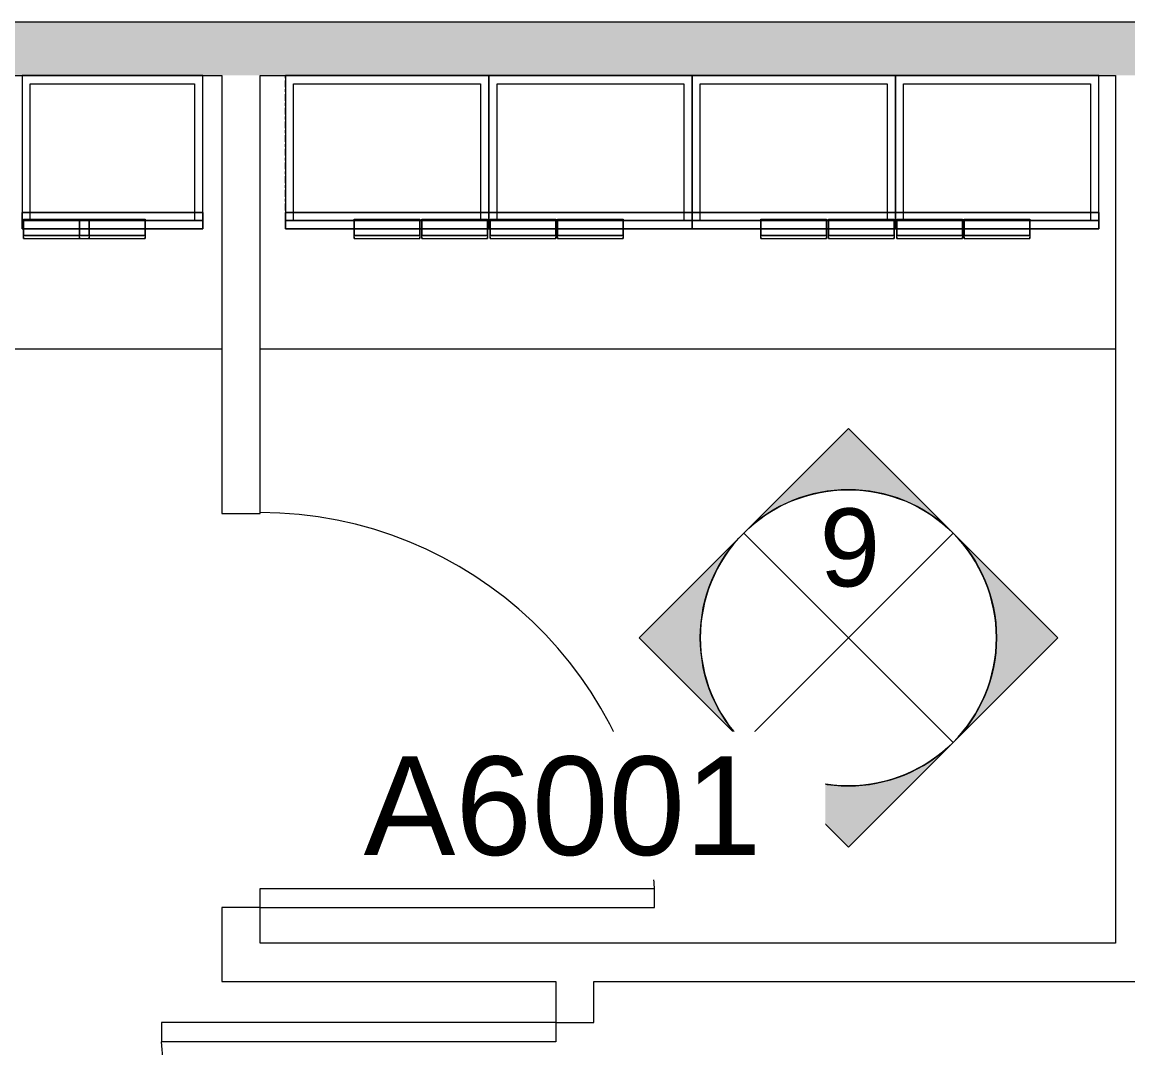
# Model space of a CAD drawing. Header units: inches. Extents: x 41 to 2552, y -541 to 533.
# Drawn here: x 1494.3 to 1595.3, y -209.6 to -115.9 of the extents above; entities that cross this region are included whole.
import ezdxf

# ---------------------------------------------------------------- set-up
doc = ezdxf.new("R2010")
doc.units = ezdxf.units.IN
doc.header["$MEASUREMENT"] = 0
doc.linetypes.add('Center', pattern=[1.25, 0.25, -0.1875, 0.625, -0.1875])
doc.linetypes.add('Dash', pattern=[0.25, 0.125, -0.125])
for name, color, linetype, lineweight in [('A-DOOR', 31, 'Continuous', 9), ('A-WALL-PATT', 111, 'Continuous', 13), ('G-ANNO-SYMB', 111, 'Continuous', 9), ('I-WALL', 2, 'Continuous', 13), ('Q-CASE', 31, 'Continuous', 9), ('Q-CASE-HDLN', 31, 'Continuous', 9)]:
    doc.layers.add(name, color=color, linetype=linetype, lineweight=lineweight)
doc.styles.add('Arial_1', font='arial.ttf', dxfattribs={"height": 9})
doc.styles.add('Arial_2', font='arial.ttf', dxfattribs={"height": 7.125})

# ---------------------------------------------------------------- blocks, each defined once
blk = doc.blocks.new('Counter Top _No Backsplash_ - Standard Counter Top-1781247-New Construction - Partition Plan')
at = {"layer": 'Q-CASE', "lineweight": 13}
blk.add_line((-47.26, 25), (120.99, 25), dxfattribs=at)
blk = doc.blocks.new('Single-Flush - 36_ x 96_-1570144-New Construction - Partition Plan')
at = {"layer": 'A-DOOR', "color": 250, "lineweight": 20}
for p, q in [((16.25, 1.75), (16.25, 37.77)), ((18, 37.77), (16.25, 37.77)), ((18, 1.75), (18, 37.77)), ((18, 1.75), (16.25, 1.75))]:
    blk.add_line(p, q, dxfattribs=at)
at = {"layer": 'A-DOOR'}
blk.add_arc((18, 1.75), 36.07, 92.7812, 180, dxfattribs=at)
blk = doc.blocks.new('Counter Top _No Backsplash_ - Standard Counter Top-1780758-New Construction - Partition Plan')
at = {"layer": 'Q-CASE', "lineweight": 13}
blk.add_line((-47.26, 25), (30.86, 25), dxfattribs=at)
blk = doc.blocks.new('MLWK_Upper Cabinet-Single Door - 36_H x 14_D 2-V11-New Construction - Partition Plan')
at = {"layer": 'Q-CASE', "linetype": 'Center'}
for p, q in [((-8.25, -3.19), (-8.25, -17.19)), ((8.25, -17.19), (8.25, -3.19)), ((-8.25, -17.19), (8.25, -17.19))]:
    blk.add_line(p, q, dxfattribs=at)
at = {"layer": 'Q-CASE', "lineweight": 13}
for p, q in [((8.25, -3.19), (-8.25, -3.19)), ((-8.25, -3.19), (-8.25, -16.44)), ((-8.25, -3.19), (-8.25, -15.69)), ((8.25, -3.19), (-8.25, -3.19)), ((-7.5, -16.44), (-7.5, -3.94)), ((-7.5, -3.94), (7.5, -3.94)), ((-7.5, -3.94), (7.5, -3.94)), ((-7.5, -15.69), (-7.5, -3.94)), ((7.5, -3.94), (7.5, -16.44)), ((7.5, -3.94), (7.5, -15.69)), ((8.25, -16.44), (8.25, -3.19)), ((8.25, -15.69), (8.25, -3.19)), ((8.25, -15.69), (-8.25, -15.69)), ((-8.25, -15.69), (-8.25, -16.44)), ((-8.25, -16.44), (-8.25, -15.69)), ((-8.25, -15.69), (-7.5, -15.69)), ((-8.25, -15.69), (-8.25, -16.44)), ((-7.5, -15.69), (7.5, -15.69)), ((-7.5, -16.44), (-7.5, -15.69)), ((7.5, -15.69), (8.25, -15.69)), ((7.5, -15.69), (7.5, -16.44)), ((8.25, -16.44), (8.25, -15.69)), ((8.25, -15.69), (8.25, -16.44)), ((8.25, -16.44), (8.25, -15.69)), ((8.25, -16.44), (-8.25, -16.44)), ((-8.25, -16.44), (-8.25, -17.19)), ((-8.25, -17.19), (-8.25, -16.44)), ((-8.25, -16.44), (-8.12, -16.44)), ((-8.25, -16.44), (8.25, -16.44)), ((-7.5, -16.44), (-8.25, -16.44)), ((-8.25, -16.44), (8.25, -16.44)), ((-8.25, -16.44), (-7.5, -16.44)), ((-8.12, -16.44), (-8.12, -16.31)), ((-8.12, -16.31), (-8.12, -16.44)), ((-8.12, -16.31), (-7.5, -16.31)), ((-8.12, -16.31), (-7.5, -16.31)), ((-8.12, -17.19), (-8.12, -16.44)), ((-8.12, -16.44), (-8.12, -17.19)), ((-8.12, -16.44), (-7.5, -16.44)), ((-8.12, -16.44), (-7.5, -16.44)), ((-8.12, -16.44), (-7.5, -16.44)), ((-7.5, -16.31), (-3, -16.31)), ((-7.5, -16.31), (-2.12, -16.31)), ((-7.5, -16.44), (-2.12, -16.44)), ((-7.5, -16.44), (-3, -16.44)), ((-7.5, -16.44), (-3, -16.44)), ((7.5, -16.44), (-7.5, -16.44)), ((7.5, -16.44), (-7.5, -16.44)), ((7.5, -16.44), (-7.5, -16.44)), ((-7.5, -16.44), (7.5, -16.44)), ((-3, -16.44), (-3, -16.31)), ((-3, -16.31), (-3, -16.44)), ((-3, -16.31), (-2.12, -16.31)), ((-3, -16.31), (3, -16.31)), ((-3, -16.31), (-2.12, -16.31)), ((-3, -17.19), (-3, -16.44)), ((-3, -16.44), (-3, -17.19)), ((-3, -16.44), (3, -16.44)), ((-3, -16.44), (-2.12, -16.44)), ((-3, -16.44), (-2.12, -16.44)), ((-3, -16.44), (-2.12, -16.44)), ((-2.12, -16.31), (3, -16.31)), ((-2.12, -16.44), (-2.12, -16.31)), ((-2.12, -16.31), (-2.12, -16.44)), ((-2.12, -16.44), (3, -16.44)), ((-2.12, -17.19), (-2.12, -16.44)), ((-2.12, -16.44), (-2.12, -17.19)), ((-2.12, -16.44), (3, -16.44)), ((3, -16.44), (3, -16.31)), ((3, -16.31), (3, -16.44)), ((3, -17.19), (3, -16.44)), ((3, -16.44), (3, -17.19)), ((3, -16.44), (7.5, -16.44)), ((7.5, -16.44), (8.25, -16.44)), ((8.25, -16.44), (7.5, -16.44)), ((7.5, -16.44), (8.25, -16.44)), ((8.25, -17.19), (8.25, -16.44)), ((8.25, -16.44), (8.25, -17.19)), ((-8.25, -17.19), (8.25, -17.19)), ((-8.12, -17.19), (-8.25, -17.19)), ((-8.12, -17.81), (-8.12, -17.19)), ((-8.12, -17.19), (-8.12, -17.81)), ((-3, -17.19), (-8.12, -17.19)), ((-2.12, -17.81), (-8.12, -17.81)), ((-8.12, -18.06), (-8.12, -17.81)), ((-8.12, -17.81), (-2.12, -17.81)), ((-8.12, -17.94), (-8.12, -18.06)), ((-8.12, -18.06), (-2.12, -18.06)), ((-3, -17.81), (-3, -17.19)), ((-3, -17.19), (-3, -17.81)), ((-2.12, -17.19), (-3, -17.19)), ((3, -17.81), (-3, -17.81)), ((-3, -18.06), (-3, -17.81)), ((-3, -17.81), (3, -17.81)), ((-3, -17.94), (-3, -18.06)), ((-3, -18.06), (3, -18.06)), ((-2.12, -17.81), (-2.12, -17.19)), ((-2.12, -17.19), (-2.12, -17.81)), ((3, -17.19), (-2.12, -17.19)), ((-2.12, -17.81), (-2.12, -18.06)), ((-2.12, -18.06), (-2.12, -17.94)), ((3, -17.81), (3, -17.19)), ((3, -17.19), (3, -17.81)), ((8.25, -17.19), (3, -17.19)), ((3, -17.81), (3, -18.06)), ((3, -18.06), (3, -17.94))]:
    blk.add_line(p, q, dxfattribs=at)
at = {"layer": 'Q-CASE-HDLN', "linetype": 'Dash'}
blk.add_line((8.25, -3.19), (-8.25, -3.19), dxfattribs=at)
blk = doc.blocks.new('MLWK_Upper Cabinet-Single Door - 36_H x 14_D 4-1791503-New Construction - Partition Plan')
at = {"layer": 'Q-CASE', "linetype": 'Center'}
for p, q in [((-9.29, -3.19), (-9.29, -17.19)), ((9.29, -17.19), (9.29, -3.19)), ((-9.29, -17.19), (9.29, -17.19))]:
    blk.add_line(p, q, dxfattribs=at)
at = {"layer": 'Q-CASE', "lineweight": 13}
for p, q in [((9.29, -3.19), (-9.29, -3.19)), ((-9.29, -3.19), (-9.29, -16.44)), ((-9.29, -3.19), (-9.29, -15.69)), ((9.29, -3.19), (-9.29, -3.19)), ((-8.54, -16.44), (-8.54, -3.94)), ((-8.54, -3.94), (8.54, -3.94)), ((-8.54, -3.94), (8.54, -3.94)), ((-8.54, -15.69), (-8.54, -3.94)), ((8.54, -3.94), (8.54, -16.44)), ((8.54, -3.94), (8.54, -15.69)), ((9.29, -16.44), (9.29, -3.19)), ((9.29, -15.69), (9.29, -3.19)), ((9.29, -15.69), (-9.29, -15.69)), ((-9.29, -15.69), (-9.29, -16.44)), ((-9.29, -16.44), (-9.29, -15.69)), ((-9.29, -15.69), (-8.54, -15.69)), ((-9.29, -15.69), (-9.29, -16.44)), ((-8.54, -15.69), (8.54, -15.69)), ((-8.54, -16.44), (-8.54, -15.69)), ((8.54, -15.69), (9.29, -15.69)), ((8.54, -15.69), (8.54, -16.44)), ((9.29, -16.44), (9.29, -15.69)), ((9.29, -15.69), (9.29, -16.44)), ((9.29, -16.44), (9.29, -15.69)), ((9.29, -16.44), (-9.29, -16.44)), ((-9.29, -16.44), (-9.29, -17.19)), ((-9.29, -17.19), (-9.29, -16.44)), ((-9.29, -16.44), (-9.16, -16.44)), ((-9.29, -16.44), (9.29, -16.44)), ((-8.54, -16.44), (-9.29, -16.44)), ((-9.29, -16.44), (9.29, -16.44)), ((-9.29, -16.44), (-8.54, -16.44)), ((-9.16, -16.44), (-9.16, -16.31)), ((-9.16, -16.31), (-9.16, -16.44)), ((-9.16, -16.31), (-8.54, -16.31)), ((-9.16, -16.31), (-8.54, -16.31)), ((-9.16, -17.19), (-9.16, -16.44)), ((-9.16, -16.44), (-9.16, -17.19)), ((-9.16, -16.44), (-8.54, -16.44)), ((-9.16, -16.44), (-8.54, -16.44)), ((-9.16, -16.44), (-8.54, -16.44)), ((-8.54, -16.31), (-3.16, -16.31)), ((-8.54, -16.31), (-3.16, -16.31)), ((-8.54, -16.44), (-3.16, -16.44)), ((-8.54, -16.44), (-3.16, -16.44)), ((-8.54, -16.44), (-3.16, -16.44)), ((8.54, -16.44), (-8.54, -16.44)), ((8.54, -16.44), (-8.54, -16.44)), ((8.54, -16.44), (-8.54, -16.44)), ((-8.54, -16.44), (8.54, -16.44)), ((-3.16, -16.44), (-3.16, -16.31)), ((-3.16, -16.31), (-3.16, -16.44)), ((-3.16, -17.19), (-3.16, -16.44)), ((-3.16, -16.44), (-3.16, -17.19)), ((-3.16, -16.44), (-3, -16.44)), ((-3, -16.44), (-3, -16.31)), ((-3, -16.31), (-3, -16.44)), ((-3, -16.31), (3, -16.31)), ((-3, -16.31), (3, -16.31)), ((-3, -17.19), (-3, -16.44)), ((-3, -16.44), (-3, -17.19)), ((-3, -16.44), (3, -16.44)), ((-3, -16.44), (3, -16.44)), ((-3, -16.44), (3, -16.44)), ((3, -16.44), (3, -16.31)), ((3, -16.31), (3, -16.44)), ((3, -17.19), (3, -16.44)), ((3, -16.44), (3, -17.19)), ((3, -16.44), (8.54, -16.44)), ((8.54, -16.44), (9.29, -16.44)), ((9.29, -16.44), (8.54, -16.44)), ((8.54, -16.44), (9.29, -16.44)), ((9.29, -17.19), (9.29, -16.44)), ((9.29, -16.44), (9.29, -17.19)), ((-9.29, -17.19), (9.29, -17.19)), ((-9.16, -17.19), (-9.29, -17.19)), ((-9.16, -17.81), (-9.16, -17.19)), ((-9.16, -17.19), (-9.16, -17.81)), ((-3.16, -17.19), (-9.16, -17.19)), ((-3.16, -17.81), (-9.16, -17.81)), ((-9.16, -18.06), (-9.16, -17.81)), ((-9.16, -17.81), (-3.16, -17.81)), ((-9.16, -17.94), (-9.16, -18.06)), ((-9.16, -18.06), (-3.16, -18.06)), ((-3.16, -17.81), (-3.16, -17.19)), ((-3.16, -17.19), (-3.16, -17.81)), ((-3, -17.19), (-3.16, -17.19)), ((-3.16, -17.81), (-3.16, -18.06)), ((-3.16, -18.06), (-3.16, -17.94)), ((-3, -17.81), (-3, -17.19)), ((-3, -17.19), (-3, -17.81)), ((3, -17.19), (-3, -17.19)), ((3, -17.81), (-3, -17.81)), ((-3, -18.06), (-3, -17.81)), ((-3, -17.81), (3, -17.81)), ((-3, -17.94), (-3, -18.06)), ((-3, -18.06), (3, -18.06)), ((3, -17.81), (3, -17.19)), ((3, -17.19), (3, -17.81)), ((9.29, -17.19), (3, -17.19)), ((3, -17.81), (3, -18.06)), ((3, -18.06), (3, -17.94))]:
    blk.add_line(p, q, dxfattribs=at)
at = {"layer": 'Q-CASE-HDLN', "linetype": 'Dash'}
blk.add_line((9.29, -3.19), (-9.29, -3.19), dxfattribs=at)
blk = doc.blocks.new('MLWK_Upper Cabinet-Single Door - 36_H x 14_D 4-1791554-New Construction - Partition Plan')
at = {"layer": 'Q-CASE', "linetype": 'Center'}
for p, q in [((-9.29, 3.19), (-9.29, 17.19)), ((-9.29, 17.19), (9.29, 17.19)), ((9.29, 17.19), (9.29, 3.19))]:
    blk.add_line(p, q, dxfattribs=at)
at = {"layer": 'Q-CASE', "lineweight": 13}
for p, q in [((9.29, 17.19), (-9.29, 17.19)), ((-9.29, 17.19), (-9.29, 16.44)), ((-9.29, 16.44), (-9.29, 17.19)), ((-9.29, 17.19), (-9.16, 17.19)), ((-3.16, 18.06), (-9.16, 18.06)), ((-9.16, 18.06), (-9.16, 17.94)), ((-9.16, 17.81), (-9.16, 18.06)), ((-9.16, 17.81), (-3.16, 17.81)), ((-9.16, 17.81), (-9.16, 17.19)), ((-9.16, 17.19), (-9.16, 17.81)), ((-3.16, 17.81), (-9.16, 17.81)), ((-9.16, 17.19), (-9.16, 16.44)), ((-9.16, 16.44), (-9.16, 17.19)), ((-9.16, 17.19), (-3.16, 17.19)), ((-3.16, 17.94), (-3.16, 18.06)), ((-3.16, 18.06), (-3.16, 17.81)), ((-3.16, 17.81), (-3.16, 17.19)), ((-3.16, 17.19), (-3.16, 17.81)), ((-3.16, 17.19), (-3.16, 16.44)), ((-3.16, 16.44), (-3.16, 17.19)), ((-3.16, 17.19), (-3, 17.19)), ((3, 18.06), (-3, 18.06)), ((-3, 18.06), (-3, 17.94)), ((-3, 17.81), (-3, 18.06)), ((-3, 17.81), (3, 17.81)), ((-3, 17.81), (-3, 17.19)), ((-3, 17.19), (-3, 17.81)), ((3, 17.81), (-3, 17.81)), ((-3, 17.19), (-3, 16.44)), ((-3, 16.44), (-3, 17.19)), ((-3, 17.19), (3, 17.19)), ((3, 17.94), (3, 18.06)), ((3, 18.06), (3, 17.81)), ((3, 17.81), (3, 17.19)), ((3, 17.19), (3, 17.81)), ((3, 17.19), (3, 16.44)), ((3, 16.44), (3, 17.19)), ((3, 17.19), (9.29, 17.19)), ((9.29, 16.44), (9.29, 17.19)), ((9.29, 17.19), (9.29, 16.44)), ((-9.29, 16.44), (9.29, 16.44)), ((-9.16, 16.44), (-9.29, 16.44)), ((9.29, 16.44), (-9.29, 16.44)), ((-9.29, 16.44), (-9.29, 15.69)), ((-9.29, 15.69), (-9.29, 16.44)), ((-9.29, 16.44), (-8.54, 16.44)), ((9.29, 16.44), (-9.29, 16.44)), ((-9.29, 16.44), (-9.29, 3.19)), ((-9.29, 16.44), (-9.29, 15.69)), ((-8.54, 16.44), (-9.29, 16.44)), ((-9.16, 16.44), (-9.16, 16.31)), ((-9.16, 16.31), (-9.16, 16.44)), ((-8.54, 16.44), (-9.16, 16.44)), ((-8.54, 16.44), (-9.16, 16.44)), ((-8.54, 16.44), (-9.16, 16.44)), ((-8.54, 16.31), (-9.16, 16.31)), ((-8.54, 16.31), (-9.16, 16.31)), ((-3.16, 16.44), (-8.54, 16.44)), ((-3.16, 16.44), (-8.54, 16.44)), ((-3.16, 16.44), (-8.54, 16.44)), ((-8.54, 16.44), (8.54, 16.44)), ((-8.54, 16.44), (8.54, 16.44)), ((-8.54, 3.94), (-8.54, 16.44)), ((-8.54, 15.69), (-8.54, 16.44)), ((-8.54, 16.44), (8.54, 16.44)), ((8.54, 16.44), (-8.54, 16.44)), ((-3.16, 16.31), (-8.54, 16.31)), ((-3.16, 16.31), (-8.54, 16.31)), ((-3.16, 16.44), (-3.16, 16.31)), ((-3.16, 16.31), (-3.16, 16.44)), ((-3, 16.44), (-3.16, 16.44)), ((-3, 16.44), (-3, 16.31)), ((-3, 16.31), (-3, 16.44)), ((3, 16.44), (-3, 16.44)), ((3, 16.44), (-3, 16.44)), ((3, 16.44), (-3, 16.44)), ((3, 16.31), (-3, 16.31)), ((3, 16.31), (-3, 16.31)), ((3, 16.44), (3, 16.31)), ((3, 16.31), (3, 16.44)), ((8.54, 16.44), (3, 16.44)), ((9.29, 16.44), (8.54, 16.44)), ((8.54, 16.44), (9.29, 16.44)), ((8.54, 16.44), (8.54, 3.94)), ((8.54, 16.44), (8.54, 15.69)), ((9.29, 16.44), (8.54, 16.44)), ((9.29, 15.69), (9.29, 16.44)), ((9.29, 16.44), (9.29, 15.69)), ((9.29, 3.19), (9.29, 16.44)), ((9.29, 15.69), (9.29, 16.44)), ((-9.29, 15.69), (9.29, 15.69)), ((-8.54, 15.69), (-9.29, 15.69)), ((-9.29, 15.69), (-9.29, 3.19)), ((8.54, 15.69), (-8.54, 15.69)), ((-8.54, 3.94), (-8.54, 15.69)), ((9.29, 15.69), (8.54, 15.69)), ((8.54, 15.69), (8.54, 3.94)), ((9.29, 3.19), (9.29, 15.69)), ((-9.29, 3.19), (9.29, 3.19)), ((-9.29, 3.19), (9.29, 3.19)), ((8.54, 3.94), (-8.54, 3.94)), ((8.54, 3.94), (-8.54, 3.94))]:
    blk.add_line(p, q, dxfattribs=at)
at = {"layer": 'Q-CASE-HDLN', "linetype": 'Dash'}
blk.add_line((9.29, 3.19), (-9.29, 3.19), dxfattribs=at)
blk = doc.blocks.new('MLWK_Upper Cabinet-Single Door - 36_H x 14_D 4-V12-New Construction - Partition Plan')
at = {"layer": 'Q-CASE', "linetype": 'Center'}
for p, q in [((-9.29, -3.19), (-9.29, -17.19)), ((9.29, -17.19), (9.29, -3.19)), ((-9.29, -17.19), (9.29, -17.19))]:
    blk.add_line(p, q, dxfattribs=at)
at = {"layer": 'Q-CASE', "lineweight": 13}
for p, q in [((9.29, -3.19), (-9.29, -3.19)), ((-9.29, -3.19), (-9.29, -16.44)), ((-9.29, -3.19), (-9.29, -15.69)), ((9.29, -3.19), (-9.29, -3.19)), ((-8.54, -16.44), (-8.54, -3.94)), ((-8.54, -3.94), (8.54, -3.94)), ((-8.54, -3.94), (8.54, -3.94)), ((-8.54, -15.69), (-8.54, -3.94)), ((8.54, -3.94), (8.54, -16.44)), ((8.54, -3.94), (8.54, -15.69)), ((9.29, -16.44), (9.29, -3.19)), ((9.29, -15.69), (9.29, -3.19)), ((9.29, -15.69), (-9.29, -15.69)), ((-9.29, -15.69), (-9.29, -16.44)), ((-9.29, -16.44), (-9.29, -15.69)), ((-9.29, -15.69), (-8.54, -15.69)), ((-9.29, -15.69), (-9.29, -16.44)), ((-8.54, -15.69), (8.54, -15.69)), ((-8.54, -16.44), (-8.54, -15.69)), ((8.54, -15.69), (9.29, -15.69)), ((8.54, -15.69), (8.54, -16.44)), ((9.29, -16.44), (9.29, -15.69)), ((9.29, -15.69), (9.29, -16.44)), ((9.29, -16.44), (9.29, -15.69)), ((9.29, -16.44), (-9.29, -16.44)), ((-9.29, -16.44), (-9.29, -17.19)), ((-9.29, -17.19), (-9.29, -16.44)), ((-9.29, -16.44), (-9.16, -16.44)), ((-9.29, -16.44), (9.29, -16.44)), ((-8.54, -16.44), (-9.29, -16.44)), ((-9.29, -16.44), (9.29, -16.44)), ((-9.29, -16.44), (-8.54, -16.44)), ((-9.16, -16.44), (-9.16, -16.31)), ((-9.16, -16.31), (-9.16, -16.44)), ((-9.16, -16.31), (-8.54, -16.31)), ((-9.16, -16.31), (-8.54, -16.31)), ((-9.16, -17.19), (-9.16, -16.44)), ((-9.16, -16.44), (-9.16, -17.19)), ((-9.16, -16.44), (-8.54, -16.44)), ((-9.16, -16.44), (-8.54, -16.44)), ((-9.16, -16.44), (-8.54, -16.44)), ((-8.54, -16.31), (-3.16, -16.31)), ((-8.54, -16.31), (-3.16, -16.31)), ((-8.54, -16.44), (-3.16, -16.44)), ((-8.54, -16.44), (-3.16, -16.44)), ((-8.54, -16.44), (-3.16, -16.44)), ((8.54, -16.44), (-8.54, -16.44)), ((8.54, -16.44), (-8.54, -16.44)), ((8.54, -16.44), (-8.54, -16.44)), ((-8.54, -16.44), (8.54, -16.44)), ((-3.16, -16.44), (-3.16, -16.31)), ((-3.16, -16.31), (-3.16, -16.44)), ((-3.16, -17.19), (-3.16, -16.44)), ((-3.16, -16.44), (-3.16, -17.19)), ((-3.16, -16.44), (-3, -16.44)), ((-3, -16.44), (-3, -16.31)), ((-3, -16.31), (-3, -16.44)), ((-3, -16.31), (3, -16.31)), ((-3, -16.31), (3, -16.31)), ((-3, -17.19), (-3, -16.44)), ((-3, -16.44), (-3, -17.19)), ((-3, -16.44), (3, -16.44)), ((-3, -16.44), (3, -16.44)), ((-3, -16.44), (3, -16.44)), ((3, -16.44), (3, -16.31)), ((3, -16.31), (3, -16.44)), ((3, -17.19), (3, -16.44)), ((3, -16.44), (3, -17.19)), ((3, -16.44), (8.54, -16.44)), ((8.54, -16.44), (9.29, -16.44)), ((9.29, -16.44), (8.54, -16.44)), ((8.54, -16.44), (9.29, -16.44)), ((9.29, -17.19), (9.29, -16.44)), ((9.29, -16.44), (9.29, -17.19)), ((-9.29, -17.19), (9.29, -17.19)), ((-9.16, -17.19), (-9.29, -17.19)), ((-9.16, -17.81), (-9.16, -17.19)), ((-9.16, -17.19), (-9.16, -17.81)), ((-3.16, -17.19), (-9.16, -17.19)), ((-3.16, -17.81), (-9.16, -17.81)), ((-9.16, -18.06), (-9.16, -17.81)), ((-9.16, -17.81), (-3.16, -17.81)), ((-9.16, -17.94), (-9.16, -18.06)), ((-9.16, -18.06), (-3.16, -18.06)), ((-3.16, -17.81), (-3.16, -17.19)), ((-3.16, -17.19), (-3.16, -17.81)), ((-3, -17.19), (-3.16, -17.19)), ((-3.16, -17.81), (-3.16, -18.06)), ((-3.16, -18.06), (-3.16, -17.94)), ((-3, -17.81), (-3, -17.19)), ((-3, -17.19), (-3, -17.81)), ((3, -17.19), (-3, -17.19)), ((3, -17.81), (-3, -17.81)), ((-3, -18.06), (-3, -17.81)), ((-3, -17.81), (3, -17.81)), ((-3, -17.94), (-3, -18.06)), ((-3, -18.06), (3, -18.06)), ((3, -17.81), (3, -17.19)), ((3, -17.19), (3, -17.81)), ((9.29, -17.19), (3, -17.19)), ((3, -17.81), (3, -18.06)), ((3, -18.06), (3, -17.94))]:
    blk.add_line(p, q, dxfattribs=at)
at = {"layer": 'Q-CASE-HDLN', "linetype": 'Dash'}
blk.add_line((9.29, -3.19), (-9.29, -3.19), dxfattribs=at)
blk = doc.blocks.new('MLWK_Upper Cabinet-Single Door - 36_H x 14_D 4-V13-New Construction - Partition Plan')
at = {"layer": 'Q-CASE', "linetype": 'Center'}
for p, q in [((-9.29, 3.19), (-9.29, 17.19)), ((-9.29, 17.19), (9.29, 17.19)), ((9.29, 17.19), (9.29, 3.19))]:
    blk.add_line(p, q, dxfattribs=at)
at = {"layer": 'Q-CASE', "lineweight": 13}
for p, q in [((9.29, 17.19), (-9.29, 17.19)), ((-9.29, 17.19), (-9.29, 16.44)), ((-9.29, 16.44), (-9.29, 17.19)), ((-9.29, 17.19), (-9.16, 17.19)), ((-3.16, 18.06), (-9.16, 18.06)), ((-9.16, 18.06), (-9.16, 17.94)), ((-9.16, 17.81), (-9.16, 18.06)), ((-9.16, 17.81), (-3.16, 17.81)), ((-9.16, 17.81), (-9.16, 17.19)), ((-9.16, 17.19), (-9.16, 17.81)), ((-3.16, 17.81), (-9.16, 17.81)), ((-9.16, 17.19), (-9.16, 16.44)), ((-9.16, 16.44), (-9.16, 17.19)), ((-9.16, 17.19), (-3.16, 17.19)), ((-3.16, 17.94), (-3.16, 18.06)), ((-3.16, 18.06), (-3.16, 17.81)), ((-3.16, 17.81), (-3.16, 17.19)), ((-3.16, 17.19), (-3.16, 17.81)), ((-3.16, 17.19), (-3.16, 16.44)), ((-3.16, 16.44), (-3.16, 17.19)), ((-3.16, 17.19), (-3, 17.19)), ((3, 18.06), (-3, 18.06)), ((-3, 18.06), (-3, 17.94)), ((-3, 17.81), (-3, 18.06)), ((-3, 17.81), (3, 17.81)), ((-3, 17.81), (-3, 17.19)), ((-3, 17.19), (-3, 17.81)), ((3, 17.81), (-3, 17.81)), ((-3, 17.19), (-3, 16.44)), ((-3, 16.44), (-3, 17.19)), ((-3, 17.19), (3, 17.19)), ((3, 17.94), (3, 18.06)), ((3, 18.06), (3, 17.81)), ((3, 17.81), (3, 17.19)), ((3, 17.19), (3, 17.81)), ((3, 17.19), (3, 16.44)), ((3, 16.44), (3, 17.19)), ((3, 17.19), (9.29, 17.19)), ((9.29, 16.44), (9.29, 17.19)), ((9.29, 17.19), (9.29, 16.44)), ((-9.29, 16.44), (9.29, 16.44)), ((-9.16, 16.44), (-9.29, 16.44)), ((9.29, 16.44), (-9.29, 16.44)), ((-9.29, 16.44), (-9.29, 15.69)), ((-9.29, 15.69), (-9.29, 16.44)), ((-9.29, 16.44), (-8.54, 16.44)), ((9.29, 16.44), (-9.29, 16.44)), ((-9.29, 16.44), (-9.29, 3.19)), ((-9.29, 16.44), (-9.29, 15.69)), ((-8.54, 16.44), (-9.29, 16.44)), ((-9.16, 16.44), (-9.16, 16.31)), ((-9.16, 16.31), (-9.16, 16.44)), ((-8.54, 16.44), (-9.16, 16.44)), ((-8.54, 16.44), (-9.16, 16.44)), ((-8.54, 16.44), (-9.16, 16.44)), ((-8.54, 16.31), (-9.16, 16.31)), ((-8.54, 16.31), (-9.16, 16.31)), ((-3.16, 16.44), (-8.54, 16.44)), ((-3.16, 16.44), (-8.54, 16.44)), ((-3.16, 16.44), (-8.54, 16.44)), ((-8.54, 16.44), (8.54, 16.44)), ((-8.54, 16.44), (8.54, 16.44)), ((-8.54, 3.94), (-8.54, 16.44)), ((-8.54, 15.69), (-8.54, 16.44)), ((-8.54, 16.44), (8.54, 16.44)), ((8.54, 16.44), (-8.54, 16.44)), ((-3.16, 16.31), (-8.54, 16.31)), ((-3.16, 16.31), (-8.54, 16.31)), ((-3.16, 16.44), (-3.16, 16.31)), ((-3.16, 16.31), (-3.16, 16.44)), ((-3, 16.44), (-3.16, 16.44)), ((-3, 16.44), (-3, 16.31)), ((-3, 16.31), (-3, 16.44)), ((3, 16.44), (-3, 16.44)), ((3, 16.44), (-3, 16.44)), ((3, 16.44), (-3, 16.44)), ((3, 16.31), (-3, 16.31)), ((3, 16.31), (-3, 16.31)), ((3, 16.44), (3, 16.31)), ((3, 16.31), (3, 16.44)), ((8.54, 16.44), (3, 16.44)), ((9.29, 16.44), (8.54, 16.44)), ((8.54, 16.44), (9.29, 16.44)), ((8.54, 16.44), (8.54, 3.94)), ((8.54, 16.44), (8.54, 15.69)), ((9.29, 16.44), (8.54, 16.44)), ((9.29, 15.69), (9.29, 16.44)), ((9.29, 16.44), (9.29, 15.69)), ((9.29, 3.19), (9.29, 16.44)), ((9.29, 15.69), (9.29, 16.44)), ((-9.29, 15.69), (9.29, 15.69)), ((-8.54, 15.69), (-9.29, 15.69)), ((-9.29, 15.69), (-9.29, 3.19)), ((8.54, 15.69), (-8.54, 15.69)), ((-8.54, 3.94), (-8.54, 15.69)), ((9.29, 15.69), (8.54, 15.69)), ((8.54, 15.69), (8.54, 3.94)), ((9.29, 3.19), (9.29, 15.69)), ((-9.29, 3.19), (9.29, 3.19)), ((-9.29, 3.19), (9.29, 3.19)), ((8.54, 3.94), (-8.54, 3.94)), ((8.54, 3.94), (-8.54, 3.94))]:
    blk.add_line(p, q, dxfattribs=at)
at = {"layer": 'Q-CASE-HDLN', "linetype": 'Dash'}
blk.add_line((9.29, 3.19), (-9.29, 3.19), dxfattribs=at)
blk = doc.blocks.new('Elevation - Interiors-59324-New Construction - Partition Plan')
at = {"layer": 'G-ANNO-SYMB'}
h = blk.add_hatch(color=256, dxfattribs=at)
edge = h.paths.add_edge_path(flags=0)
edge.add_line((-0.0996, 0.0996), (0, 0.1992))
edge.add_line((0, 0.1992), (0.0996, 0.0996))
edge.add_arc((0, 0), 0.1409, 45, 135)
h = blk.add_hatch(color=256, dxfattribs=at)
edge = h.paths.add_edge_path(flags=0)
edge.add_line((-0.1992, 0), (-0.0996, 0.0996))
edge.add_arc((0, 0), 0.1409, 135, 225)
edge.add_line((-0.0996, -0.0996), (-0.1992, 0))
h = blk.add_hatch(color=256, dxfattribs=at)
edge = h.paths.add_edge_path(flags=0)
edge.add_line((0.1992, 0), (0.0996, -0.0996))
edge.add_arc((0, 0), 0.1409, 315, 405)
edge.add_line((0.0996, 0.0996), (0.1992, 0))
h = blk.add_hatch(color=256, dxfattribs=at)
edge = h.paths.add_edge_path(flags=0)
edge.add_arc((0, 0), 0.1409, 225, 315)
edge.add_line((0.0996, -0.0996), (0, -0.1992))
edge.add_line((0, -0.1992), (-0.0996, -0.0996))
for p, q in [((0, 0.1992), (-0.1992, 0)), ((0, 0.1992), (-0.0996, 0.0996)), ((0.1992, 0), (0, 0.1992)), ((0.0996, 0.0996), (0, 0.1992)), ((-0.0996, 0.0996), (-0.1992, 0)), ((-0.0996, 0.0996), (0.0996, -0.0996)), ((0.0996, 0.0996), (-0.0996, -0.0996)), ((0, 0), (-0.0996, 0.0996)), ((-0.0996, 0.0996), (0, 0)), ((0.0996, 0.0996), (0, 0)), ((0, 0), (0.0996, 0.0996)), ((0.1992, 0), (0.0996, 0.0996)), ((0, -0.1992), (0.1992, 0)), ((-0.1992, 0), (0, -0.1992)), ((-0.1992, 0), (-0.0996, -0.0996)), ((-0.0996, -0.0996), (0, 0)), ((0, 0), (-0.0996, -0.0996)), ((0, 0), (0.0996, -0.0996)), ((0.0996, -0.0996), (0, 0)), ((0.0996, -0.0996), (0.1992, 0)), ((-0.0996, -0.0996), (0, -0.1992)), ((0, -0.1992), (0.0996, -0.0996))]:
    blk.add_line(p, q, dxfattribs=at)
blk.add_circle((0, 0), 0.1409, dxfattribs=at)
for start, end in [(45, 135), (45, 135), (135, 225), (135, 225), (315, 45), (315, 45), (225, 315), (225, 315)]:
    blk.add_arc((0, 0), 0.1409, start, end, dxfattribs=at)
blk = doc.blocks.new('Elevation - Triangle - 51_256_-58624-New Construction - Partition Plan')
at = {"layer": 'G-ANNO-SYMB'}
for p, q in [((0, 0.0996), (-0.0996, 0)), ((0.0996, 0), (0, 0.0996))]:
    blk.add_line(p, q, dxfattribs=at)

msp = doc.modelspace()

# ---------------------------------------------------------------- hatches: boundary and pattern name
at = {"layer": 'A-WALL-PATT'}
msp.add_hatch(color=8, dxfattribs=at).paths.add_polyline_path([(1513.49, -120.76), (1625.06, -120.76), (1625.06, -115.89), (1209.13, -115.89), (1209.13, -120.76), (1512.56, -120.76)], flags=0)

# ---------------------------------------------------------------- linework, layer by layer
at = {"layer": 'I-WALL', "color": 250, "lineweight": 20}
for p, q in [((1622.63, -115.89), (1207.39, -115.89)), ((1344.31, -120.76), (1512.56, -120.76)), ((1512.56, -120.76), (1512.56, -160.76)), ((1516.06, -120.76), (1594.19, -120.76)), ((1516.06, -160.76), (1516.06, -120.76)), ((1594.19, -120.76), (1594.19, -200.01)), ((1512.56, -160.76), (1516.06, -160.76)), ((1516.06, -196.76), (1512.56, -196.76)), ((1512.56, -196.76), (1512.56, -203.51)), ((1516.06, -200.01), (1516.06, -196.76)), ((1594.19, -200.01), (1516.06, -200.01)), ((1512.56, -203.51), (1543.06, -203.51)), ((1543.06, -203.51), (1543.06, -207.26)), ((1546.56, -207.26), (1546.56, -203.51)), ((1546.56, -203.51), (1608.44, -203.51)), ((1543.06, -207.26), (1546.56, -207.26))]:
    msp.add_line(p, q, dxfattribs=at)

# ---------------------------------------------------------------- block references
at = {"layer": 'A-DOOR', "lineweight": 13}
for p, rotation in [((1514.31, -178.76), 269.9999999999999), ((1544.81, -225.26), 89.99999999999991)]:
    msp.add_blockref('Single-Flush - 36_ x 96_-1570144-New Construction - Partition Plan', p, dxfattribs=dict(at, rotation=rotation))
at = {"layer": 'G-ANNO-SYMB', "xscale": 95.99999999999994, "yscale": 95.99999999999994, "zscale": 95.99999999999994}
for name, p in [('Elevation - Interiors-59324-New Construction - Partition Plan', (1569.8, -172.12)), ('Elevation - Triangle - 51_256_-58624-New Construction - Partition Plan', (1569.8, -162.56))]:
    msp.add_blockref(name, p, dxfattribs=at)
at = {"layer": 'Q-CASE', "lineweight": 13}
for name, p in [('MLWK_Upper Cabinet-Single Door - 36_H x 14_D 2-V11-New Construction - Partition Plan', (1502.56, -117.58)), ('MLWK_Upper Cabinet-Single Door - 36_H x 14_D 4-V12-New Construction - Partition Plan', (1546.24, -117.58)), ('MLWK_Upper Cabinet-Single Door - 36_H x 14_D 4-1791503-New Construction - Partition Plan', (1583.39, -117.58))]:
    msp.add_blockref(name, p, dxfattribs=at)
at = {"layer": 'Q-CASE', "lineweight": 13, "rotation": 180}
for name, p in [('MLWK_Upper Cabinet-Single Door - 36_H x 14_D 4-V13-New Construction - Partition Plan', (1527.66, -117.58)), ('MLWK_Upper Cabinet-Single Door - 36_H x 14_D 4-1791554-New Construction - Partition Plan', (1564.81, -117.58)), ('Counter Top _No Backsplash_ - Standard Counter Top-1781247-New Construction - Partition Plan', (1465.3, -120.76)), ('Counter Top _No Backsplash_ - Standard Counter Top-1780758-New Construction - Partition Plan', (1546.93, -120.76))]:
    msp.add_blockref(name, p, dxfattribs=at)

# ---------------------------------------------------------------- texts
at = {"layer": 'G-ANNO-SYMB', "insert": (1569.94, -160.31), "char_height": 7.12, "width": 6.6294, "attachment_point": 2, "line_spacing_factor": 0.941778, "style": 'Arial_2'}
msp.add_mtext('9', dxfattribs=at)

# ---------------------------------------------------------------- next in the draw order: texts
at = {"layer": 'G-ANNO-SYMB', "insert": (1543.69, -182.96), "char_height": 9, "width": 43.5237, "attachment_point": 2, "line_spacing_factor": 0.941778, "style": 'Arial_1', "bg_fill": 3, "box_fill_scale": 1.25, "bg_fill_color": 256, "bg_fill_true_color": 13158600, "bg_fill_transparency": 0}
msp.add_mtext('A6001', dxfattribs=at)

doc.saveas('drawing.dxf')
